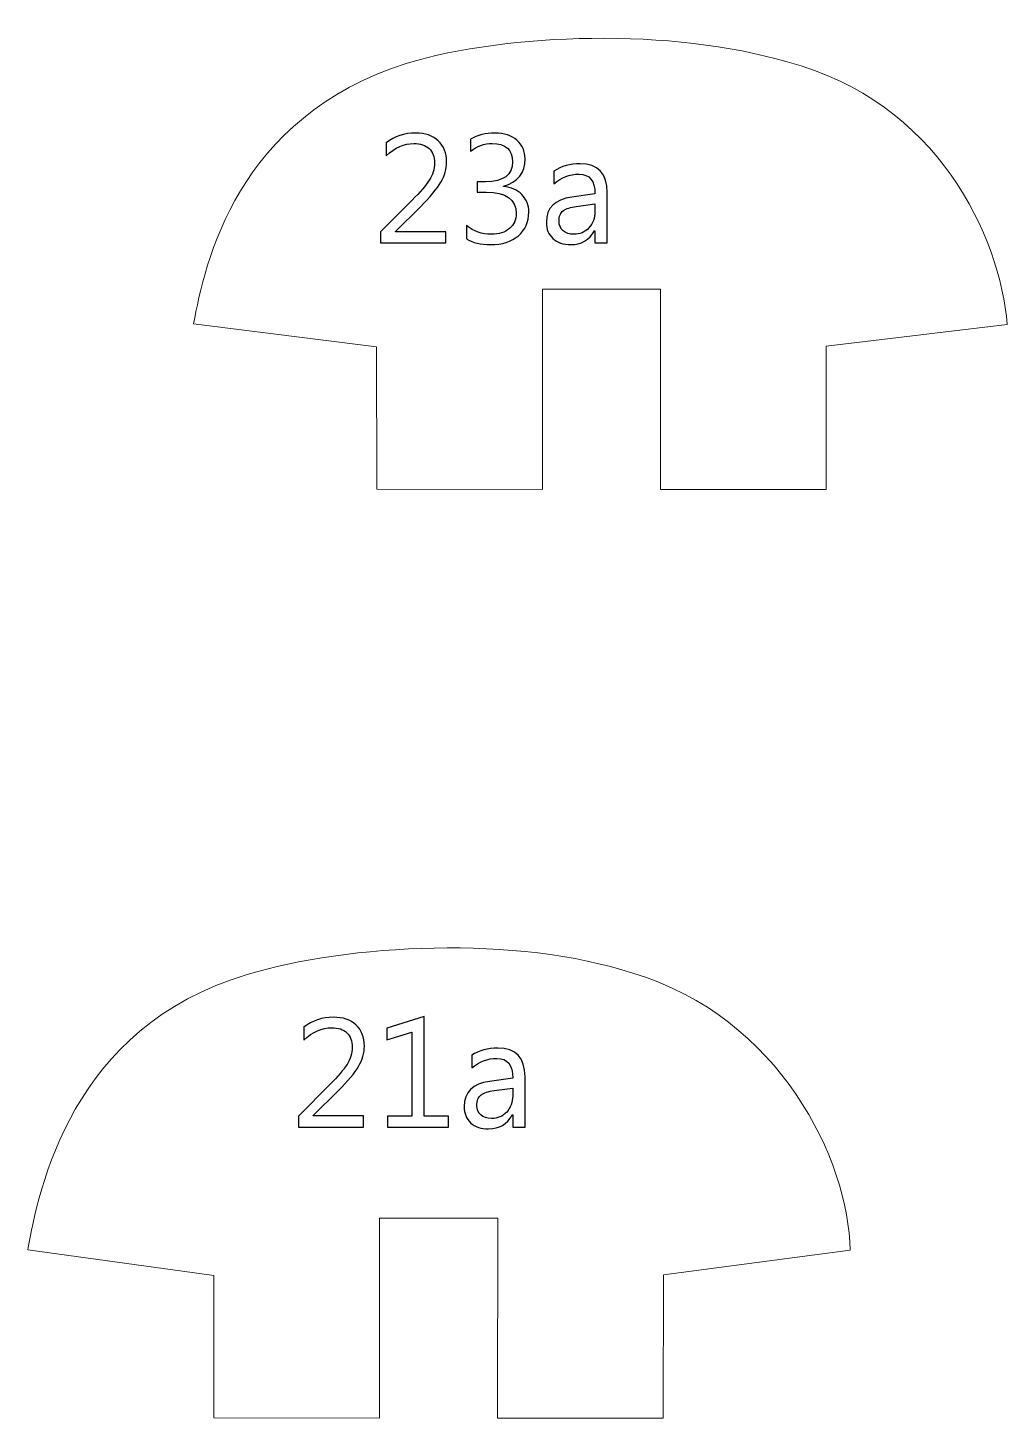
# Model space of a CAD drawing. Header units: centimetres. Extents: x -196 to 200, y -267 to 229.
# Drawn here: x -140.53 to -113.41, y -264.41 to -225.93 of the extents above; entities that cross this region are included whole.
import ezdxf

# ---------------------------------------------------------------- set-up
doc = ezdxf.new("R2010")
doc.units = ezdxf.units.CM
doc.header["$MEASUREMENT"] = 0
doc.layers.add('Camada 1', color=7, linetype='Continuous')
doc.layers.add('Camada 2', color=20, linetype='Continuous')

msp = doc.modelspace()

# ---------------------------------------------------------------- linework, layer by layer
at = {"layer": 'Camada 1', "lineweight": 9}
for points in [[(-126.278, -233.165), (-126.278, -233.165), (-123.007, -233.165), (-123.007, -233.165), (-123.007, -233.165), (-123.007, -233.165), (-123.009, -238.704), (-123.009, -238.704), (-123.009, -238.704), (-123.009, -238.704), (-118.425, -238.703), (-118.425, -238.703), (-118.425, -238.703), (-118.425, -238.703), (-118.422, -234.737), (-118.422, -234.737), (-118.422, -234.737), (-118.422, -234.737), (-113.413, -234.137), (-113.413, -234.137), (-113.413, -234.137), (-113.608, -231.72), (-115.329, -227.96), (-119.505, -226.873), (-119.505, -226.873), (-122.679, -225.927), (-127.233, -226.063), (-130.022, -226.907), (-130.022, -226.907), (-134.753, -228.388), (-135.632, -232.453), (-135.936, -234.121), (-135.936, -234.121), (-135.936, -234.121), (-130.87, -234.758), (-130.87, -234.758), (-130.87, -234.758), (-130.87, -234.758), (-130.869, -238.696), (-130.869, -238.696), (-130.869, -238.696), (-130.869, -238.696), (-126.277, -238.703), (-126.277, -238.703), (-126.277, -238.703), (-126.277, -238.703), (-126.278, -233.165), (-126.278, -233.165)], [(-130.788, -258.874), (-130.788, -258.874), (-127.517, -258.874), (-127.517, -258.874), (-127.517, -258.874), (-127.517, -258.874), (-127.52, -264.412), (-127.52, -264.412), (-127.52, -264.412), (-127.52, -264.412), (-122.936, -264.411), (-122.936, -264.411), (-122.936, -264.411), (-122.936, -264.411), (-122.933, -260.445), (-122.933, -260.445), (-122.933, -260.445), (-122.933, -260.445), (-117.763, -259.765), (-117.763, -259.765), (-117.763, -259.765), (-117.793, -257.278), (-119.715, -253.302), (-123.774, -252.098), (-123.774, -252.098), (-126.995, -251.034), (-131.663, -251.288), (-134.452, -252.131), (-134.452, -252.131), (-139.348, -253.589), (-140.223, -258.081), (-140.527, -259.749), (-140.527, -259.749), (-140.527, -259.749), (-135.381, -260.466), (-135.381, -260.466), (-135.381, -260.466), (-135.381, -260.466), (-135.38, -264.405), (-135.38, -264.405), (-135.38, -264.405), (-135.38, -264.405), (-130.788, -264.412), (-130.788, -264.412), (-130.788, -264.412), (-130.788, -264.412), (-130.788, -258.874), (-130.788, -258.874)]]:
    msp.add_open_spline(points, degree=3, knots=[0, 0, 0, 0, 0.076923, 0.076923, 0.076923, 0.076923, 0.153846, 0.153846, 0.153846, 0.153846, 0.230769, 0.230769, 0.230769, 0.230769, 0.307692, 0.307692, 0.307692, 0.307692, 0.384615, 0.384615, 0.384615, 0.384615, 0.461538, 0.461538, 0.461538, 0.461538, 0.538462, 0.538462, 0.538462, 0.538462, 0.615385, 0.615385, 0.615385, 0.615385, 0.692308, 0.692308, 0.692308, 0.692308, 0.769231, 0.769231, 0.769231, 0.769231, 0.846154, 0.846154, 0.846154, 0.846154, 1, 1, 1, 1], dxfattribs=at)
at = {"layer": 'Camada 2'}
for points, knots in [([(-128.958, -231.877), (-128.958, -231.877), (-130.759, -231.877), (-130.759, -231.877), (-130.759, -231.877), (-130.759, -231.877), (-130.759, -231.574), (-130.759, -231.574), (-130.759, -231.574), (-130.759, -231.574), (-129.889, -230.701), (-129.889, -230.701), (-129.889, -230.701), (-129.666, -230.478), (-129.507, -230.293), (-129.413, -230.145), (-129.413, -230.145), (-129.317, -229.997), (-129.27, -229.839), (-129.27, -229.671), (-129.27, -229.671), (-129.27, -229.499), (-129.319, -229.365), (-129.418, -229.271), (-129.418, -229.271), (-129.517, -229.176), (-129.657, -229.129), (-129.839, -229.129), (-129.839, -229.129), (-130.106, -229.129), (-130.361, -229.243), (-130.606, -229.47), (-130.606, -229.47), (-130.606, -229.47), (-130.606, -229.112), (-130.606, -229.112), (-130.606, -229.112), (-130.372, -228.93), (-130.101, -228.839), (-129.791, -228.839), (-129.791, -228.839), (-129.525, -228.839), (-129.315, -228.911), (-129.162, -229.056), (-129.162, -229.056), (-129.009, -229.2), (-128.933, -229.394), (-128.933, -229.638), (-128.933, -229.638), (-128.933, -229.829), (-128.985, -230.017), (-129.091, -230.2), (-129.091, -230.2), (-129.197, -230.382), (-129.387, -230.609), (-129.66, -230.88), (-129.66, -230.88), (-129.66, -230.88), (-130.35, -231.562), (-130.35, -231.562), (-130.35, -231.562), (-130.35, -231.562), (-130.35, -231.57), (-130.35, -231.57), (-130.35, -231.57), (-130.35, -231.57), (-128.958, -231.57), (-128.958, -231.57), (-128.958, -231.57), (-128.958, -231.57), (-128.958, -231.877), (-128.958, -231.877)], [0, 0, 0, 0, 0.052632, 0.052632, 0.052632, 0.052632, 0.105263, 0.105263, 0.105263, 0.105263, 0.157895, 0.157895, 0.157895, 0.157895, 0.210526, 0.210526, 0.210526, 0.210526, 0.263158, 0.263158, 0.263158, 0.263158, 0.315789, 0.315789, 0.315789, 0.315789, 0.368421, 0.368421, 0.368421, 0.368421, 0.421053, 0.421053, 0.421053, 0.421053, 0.473684, 0.473684, 0.473684, 0.473684, 0.526316, 0.526316, 0.526316, 0.526316, 0.578947, 0.578947, 0.578947, 0.578947, 0.631579, 0.631579, 0.631579, 0.631579, 0.684211, 0.684211, 0.684211, 0.684211, 0.736842, 0.736842, 0.736842, 0.736842, 0.789474, 0.789474, 0.789474, 0.789474, 0.842105, 0.842105, 0.842105, 0.842105, 0.894737, 0.894737, 0.894737, 0.894737, 1, 1, 1, 1]), ([(-128.386, -231.766), (-128.386, -231.766), (-128.386, -231.399), (-128.386, -231.399), (-128.386, -231.399), (-128.182, -231.562), (-127.951, -231.643), (-127.694, -231.643), (-127.694, -231.643), (-127.485, -231.643), (-127.319, -231.591), (-127.194, -231.486), (-127.194, -231.486), (-127.07, -231.382), (-127.008, -231.241), (-127.008, -231.064), (-127.008, -231.064), (-127.008, -230.673), (-127.285, -230.478), (-127.839, -230.478), (-127.839, -230.478), (-127.839, -230.478), (-128.088, -230.478), (-128.088, -230.478), (-128.088, -230.478), (-128.088, -230.478), (-128.088, -230.187), (-128.088, -230.187), (-128.088, -230.187), (-128.088, -230.187), (-127.852, -230.187), (-127.852, -230.187), (-127.852, -230.187), (-127.357, -230.187), (-127.11, -230.004), (-127.11, -229.638), (-127.11, -229.638), (-127.11, -229.298), (-127.299, -229.129), (-127.676, -229.129), (-127.676, -229.129), (-127.886, -229.129), (-128.085, -229.2), (-128.271, -229.342), (-128.271, -229.342), (-128.271, -229.342), (-128.271, -229.01), (-128.271, -229.01), (-128.271, -229.01), (-128.079, -228.896), (-127.852, -228.839), (-127.591, -228.839), (-127.591, -228.839), (-127.339, -228.839), (-127.138, -228.906), (-126.987, -229.039), (-126.987, -229.039), (-126.836, -229.172), (-126.76, -229.343), (-126.76, -229.551), (-126.76, -229.551), (-126.76, -229.945), (-126.96, -230.198), (-127.361, -230.31), (-127.361, -230.31), (-127.361, -230.31), (-127.361, -230.319), (-127.361, -230.319), (-127.361, -230.319), (-127.146, -230.34), (-126.975, -230.415), (-126.849, -230.545), (-126.849, -230.545), (-126.721, -230.675), (-126.658, -230.838), (-126.658, -231.032), (-126.658, -231.032), (-126.658, -231.301), (-126.754, -231.517), (-126.947, -231.682), (-126.947, -231.682), (-127.14, -231.846), (-127.393, -231.929), (-127.709, -231.929), (-127.709, -231.929), (-127.992, -231.929), (-128.219, -231.875), (-128.386, -231.766)], [0, 0, 0, 0, 0.043478, 0.043478, 0.043478, 0.043478, 0.086957, 0.086957, 0.086957, 0.086957, 0.130435, 0.130435, 0.130435, 0.130435, 0.173913, 0.173913, 0.173913, 0.173913, 0.217391, 0.217391, 0.217391, 0.217391, 0.26087, 0.26087, 0.26087, 0.26087, 0.304348, 0.304348, 0.304348, 0.304348, 0.347826, 0.347826, 0.347826, 0.347826, 0.391304, 0.391304, 0.391304, 0.391304, 0.434783, 0.434783, 0.434783, 0.434783, 0.478261, 0.478261, 0.478261, 0.478261, 0.521739, 0.521739, 0.521739, 0.521739, 0.565217, 0.565217, 0.565217, 0.565217, 0.608696, 0.608696, 0.608696, 0.608696, 0.652174, 0.652174, 0.652174, 0.652174, 0.695652, 0.695652, 0.695652, 0.695652, 0.73913, 0.73913, 0.73913, 0.73913, 0.782609, 0.782609, 0.782609, 0.782609, 0.826087, 0.826087, 0.826087, 0.826087, 0.869565, 0.869565, 0.869565, 0.869565, 0.913043, 0.913043, 0.913043, 0.913043, 1, 1, 1, 1]), ([(-124.486, -231.877), (-124.486, -231.877), (-124.827, -231.877), (-124.827, -231.877), (-124.827, -231.877), (-124.827, -231.877), (-124.827, -231.544), (-124.827, -231.544), (-124.827, -231.544), (-124.827, -231.544), (-124.836, -231.544), (-124.836, -231.544), (-124.836, -231.544), (-124.984, -231.801), (-125.203, -231.929), (-125.492, -231.929), (-125.492, -231.929), (-125.705, -231.929), (-125.871, -231.873), (-125.991, -231.759), (-125.991, -231.759), (-126.112, -231.647), (-126.171, -231.498), (-126.171, -231.311), (-126.171, -231.311), (-126.171, -230.912), (-125.937, -230.68), (-125.467, -230.614), (-125.467, -230.614), (-125.467, -230.614), (-124.827, -230.525), (-124.827, -230.525), (-124.827, -230.525), (-124.827, -230.16), (-124.974, -229.978), (-125.267, -229.978), (-125.267, -229.978), (-125.523, -229.978), (-125.755, -230.066), (-125.962, -230.243), (-125.962, -230.243), (-125.962, -230.243), (-125.962, -229.893), (-125.962, -229.893), (-125.962, -229.893), (-125.753, -229.759), (-125.511, -229.692), (-125.237, -229.692), (-125.237, -229.692), (-124.736, -229.692), (-124.486, -229.958), (-124.486, -230.489), (-124.486, -230.489), (-124.486, -230.489), (-124.486, -231.877), (-124.486, -231.877)], [0, 0, 0, 0, 0.066667, 0.066667, 0.066667, 0.066667, 0.133333, 0.133333, 0.133333, 0.133333, 0.2, 0.2, 0.2, 0.2, 0.266667, 0.266667, 0.266667, 0.266667, 0.333333, 0.333333, 0.333333, 0.333333, 0.4, 0.4, 0.4, 0.4, 0.466667, 0.466667, 0.466667, 0.466667, 0.533333, 0.533333, 0.533333, 0.533333, 0.6, 0.6, 0.6, 0.6, 0.666667, 0.666667, 0.666667, 0.666667, 0.733333, 0.733333, 0.733333, 0.733333, 0.8, 0.8, 0.8, 0.8, 0.866667, 0.866667, 0.866667, 0.866667, 1, 1, 1, 1]), ([(-124.827, -230.798), (-124.827, -230.798), (-125.342, -230.869), (-125.342, -230.869), (-125.342, -230.869), (-125.501, -230.891), (-125.62, -230.931), (-125.701, -230.987), (-125.701, -230.987), (-125.781, -231.044), (-125.821, -231.143), (-125.821, -231.287), (-125.821, -231.287), (-125.821, -231.392), (-125.784, -231.477), (-125.71, -231.543), (-125.71, -231.543), (-125.636, -231.609), (-125.536, -231.643), (-125.413, -231.643), (-125.413, -231.643), (-125.243, -231.643), (-125.103, -231.583), (-124.993, -231.464), (-124.993, -231.464), (-124.883, -231.345), (-124.827, -231.194), (-124.827, -231.011), (-124.827, -231.011), (-124.827, -231.011), (-124.827, -230.798), (-124.827, -230.798)], [0, 0, 0, 0, 0.111111, 0.111111, 0.111111, 0.111111, 0.222222, 0.222222, 0.222222, 0.222222, 0.333333, 0.333333, 0.333333, 0.333333, 0.444444, 0.444444, 0.444444, 0.444444, 0.555556, 0.555556, 0.555556, 0.555556, 0.666667, 0.666667, 0.666667, 0.666667, 0.777778, 0.777778, 0.777778, 0.777778, 1, 1, 1, 1]), ([(-131.235, -256.353), (-131.235, -256.353), (-133.036, -256.353), (-133.036, -256.353), (-133.036, -256.353), (-133.036, -256.353), (-133.036, -256.049), (-133.036, -256.049), (-133.036, -256.049), (-133.036, -256.049), (-132.165, -255.176), (-132.165, -255.176), (-132.165, -255.176), (-131.943, -254.953), (-131.784, -254.768), (-131.69, -254.62), (-131.69, -254.62), (-131.594, -254.473), (-131.547, -254.314), (-131.547, -254.146), (-131.547, -254.146), (-131.547, -253.974), (-131.596, -253.84), (-131.695, -253.746), (-131.695, -253.746), (-131.793, -253.651), (-131.934, -253.604), (-132.116, -253.604), (-132.116, -253.604), (-132.382, -253.604), (-132.638, -253.718), (-132.882, -253.946), (-132.882, -253.946), (-132.882, -253.946), (-132.882, -253.587), (-132.882, -253.587), (-132.882, -253.587), (-132.649, -253.405), (-132.377, -253.314), (-132.068, -253.314), (-132.068, -253.314), (-131.801, -253.314), (-131.591, -253.386), (-131.438, -253.531), (-131.438, -253.531), (-131.286, -253.675), (-131.209, -253.869), (-131.209, -254.113), (-131.209, -254.113), (-131.209, -254.304), (-131.262, -254.492), (-131.368, -254.675), (-131.368, -254.675), (-131.473, -254.857), (-131.663, -255.084), (-131.937, -255.355), (-131.937, -255.355), (-131.937, -255.355), (-132.626, -256.037), (-132.626, -256.037), (-132.626, -256.037), (-132.626, -256.037), (-132.626, -256.045), (-132.626, -256.045), (-132.626, -256.045), (-132.626, -256.045), (-131.235, -256.045), (-131.235, -256.045), (-131.235, -256.045), (-131.235, -256.045), (-131.235, -256.353), (-131.235, -256.353)], [0, 0, 0, 0, 0.052632, 0.052632, 0.052632, 0.052632, 0.105263, 0.105263, 0.105263, 0.105263, 0.157895, 0.157895, 0.157895, 0.157895, 0.210526, 0.210526, 0.210526, 0.210526, 0.263158, 0.263158, 0.263158, 0.263158, 0.315789, 0.315789, 0.315789, 0.315789, 0.368421, 0.368421, 0.368421, 0.368421, 0.421053, 0.421053, 0.421053, 0.421053, 0.473684, 0.473684, 0.473684, 0.473684, 0.526316, 0.526316, 0.526316, 0.526316, 0.578947, 0.578947, 0.578947, 0.578947, 0.631579, 0.631579, 0.631579, 0.631579, 0.684211, 0.684211, 0.684211, 0.684211, 0.736842, 0.736842, 0.736842, 0.736842, 0.789474, 0.789474, 0.789474, 0.789474, 0.842105, 0.842105, 0.842105, 0.842105, 0.894737, 0.894737, 0.894737, 0.894737, 1, 1, 1, 1]), ([(-128.879, -256.353), (-128.879, -256.353), (-130.569, -256.353), (-130.569, -256.353), (-130.569, -256.353), (-130.569, -256.353), (-130.569, -256.054), (-130.569, -256.054), (-130.569, -256.054), (-130.569, -256.054), (-129.895, -256.054), (-129.895, -256.054), (-129.895, -256.054), (-129.895, -256.054), (-129.895, -253.731), (-129.895, -253.731), (-129.895, -253.731), (-129.895, -253.731), (-130.586, -253.937), (-130.586, -253.937), (-130.586, -253.937), (-130.586, -253.937), (-130.586, -253.613), (-130.586, -253.613), (-130.586, -253.613), (-130.586, -253.613), (-129.554, -253.297), (-129.554, -253.297), (-129.554, -253.297), (-129.554, -253.297), (-129.554, -256.054), (-129.554, -256.054), (-129.554, -256.054), (-129.554, -256.054), (-128.879, -256.054), (-128.879, -256.054), (-128.879, -256.054), (-128.879, -256.054), (-128.879, -256.353), (-128.879, -256.353)], [0, 0, 0, 0, 0.090909, 0.090909, 0.090909, 0.090909, 0.181818, 0.181818, 0.181818, 0.181818, 0.272727, 0.272727, 0.272727, 0.272727, 0.363636, 0.363636, 0.363636, 0.363636, 0.454545, 0.454545, 0.454545, 0.454545, 0.545455, 0.545455, 0.545455, 0.545455, 0.636364, 0.636364, 0.636364, 0.636364, 0.727273, 0.727273, 0.727273, 0.727273, 0.818182, 0.818182, 0.818182, 0.818182, 1, 1, 1, 1]), ([(-126.762, -256.353), (-126.762, -256.353), (-127.104, -256.353), (-127.104, -256.353), (-127.104, -256.353), (-127.104, -256.353), (-127.104, -256.019), (-127.104, -256.019), (-127.104, -256.019), (-127.104, -256.019), (-127.112, -256.019), (-127.112, -256.019), (-127.112, -256.019), (-127.261, -256.276), (-127.479, -256.404), (-127.769, -256.404), (-127.769, -256.404), (-127.982, -256.404), (-128.148, -256.348), (-128.268, -256.234), (-128.268, -256.234), (-128.388, -256.122), (-128.448, -255.973), (-128.448, -255.786), (-128.448, -255.786), (-128.448, -255.387), (-128.213, -255.155), (-127.744, -255.089), (-127.744, -255.089), (-127.744, -255.089), (-127.104, -255), (-127.104, -255), (-127.104, -255), (-127.104, -254.635), (-127.25, -254.453), (-127.543, -254.453), (-127.543, -254.453), (-127.8, -254.453), (-128.032, -254.542), (-128.239, -254.718), (-128.239, -254.718), (-128.239, -254.718), (-128.239, -254.368), (-128.239, -254.368), (-128.239, -254.368), (-128.029, -254.234), (-127.788, -254.167), (-127.514, -254.167), (-127.514, -254.167), (-127.013, -254.167), (-126.762, -254.433), (-126.762, -254.964), (-126.762, -254.964), (-126.762, -254.964), (-126.762, -256.353), (-126.762, -256.353)], [0, 0, 0, 0, 0.066667, 0.066667, 0.066667, 0.066667, 0.133333, 0.133333, 0.133333, 0.133333, 0.2, 0.2, 0.2, 0.2, 0.266667, 0.266667, 0.266667, 0.266667, 0.333333, 0.333333, 0.333333, 0.333333, 0.4, 0.4, 0.4, 0.4, 0.466667, 0.466667, 0.466667, 0.466667, 0.533333, 0.533333, 0.533333, 0.533333, 0.6, 0.6, 0.6, 0.6, 0.666667, 0.666667, 0.666667, 0.666667, 0.733333, 0.733333, 0.733333, 0.733333, 0.8, 0.8, 0.8, 0.8, 0.866667, 0.866667, 0.866667, 0.866667, 1, 1, 1, 1]), ([(-127.104, -255.273), (-127.104, -255.273), (-127.619, -255.344), (-127.619, -255.344), (-127.619, -255.344), (-127.777, -255.366), (-127.897, -255.406), (-127.977, -255.462), (-127.977, -255.462), (-128.058, -255.519), (-128.098, -255.619), (-128.098, -255.762), (-128.098, -255.762), (-128.098, -255.867), (-128.061, -255.952), (-127.987, -256.018), (-127.987, -256.018), (-127.913, -256.084), (-127.813, -256.118), (-127.69, -256.118), (-127.69, -256.118), (-127.52, -256.118), (-127.38, -256.058), (-127.27, -255.939), (-127.27, -255.939), (-127.159, -255.82), (-127.104, -255.669), (-127.104, -255.486), (-127.104, -255.486), (-127.104, -255.486), (-127.104, -255.273), (-127.104, -255.273)], [0, 0, 0, 0, 0.111111, 0.111111, 0.111111, 0.111111, 0.222222, 0.222222, 0.222222, 0.222222, 0.333333, 0.333333, 0.333333, 0.333333, 0.444444, 0.444444, 0.444444, 0.444444, 0.555556, 0.555556, 0.555556, 0.555556, 0.666667, 0.666667, 0.666667, 0.666667, 0.777778, 0.777778, 0.777778, 0.777778, 1, 1, 1, 1])]:
    msp.add_open_spline(points, degree=3, knots=knots, dxfattribs=at)
at = {"layer": 'Camada 2', "lineweight": 9}
for points, knots in [([(-128.958, -231.877), (-128.958, -231.877), (-130.759, -231.877), (-130.759, -231.877), (-130.759, -231.877), (-130.759, -231.877), (-130.759, -231.574), (-130.759, -231.574), (-130.759, -231.574), (-130.759, -231.574), (-129.889, -230.701), (-129.889, -230.701), (-129.889, -230.701), (-129.666, -230.478), (-129.507, -230.293), (-129.413, -230.145), (-129.413, -230.145), (-129.317, -229.997), (-129.27, -229.839), (-129.27, -229.671), (-129.27, -229.671), (-129.27, -229.499), (-129.319, -229.365), (-129.418, -229.271), (-129.418, -229.271), (-129.517, -229.176), (-129.657, -229.129), (-129.839, -229.129), (-129.839, -229.129), (-130.106, -229.129), (-130.361, -229.243), (-130.606, -229.47), (-130.606, -229.47), (-130.606, -229.47), (-130.606, -229.112), (-130.606, -229.112), (-130.606, -229.112), (-130.372, -228.93), (-130.101, -228.839), (-129.791, -228.839), (-129.791, -228.839), (-129.525, -228.839), (-129.315, -228.911), (-129.162, -229.056), (-129.162, -229.056), (-129.009, -229.2), (-128.933, -229.394), (-128.933, -229.638), (-128.933, -229.638), (-128.933, -229.829), (-128.985, -230.017), (-129.091, -230.2), (-129.091, -230.2), (-129.197, -230.382), (-129.387, -230.609), (-129.66, -230.88), (-129.66, -230.88), (-129.66, -230.88), (-130.35, -231.562), (-130.35, -231.562), (-130.35, -231.562), (-130.35, -231.562), (-130.35, -231.57), (-130.35, -231.57), (-130.35, -231.57), (-130.35, -231.57), (-128.958, -231.57), (-128.958, -231.57), (-128.958, -231.57), (-128.958, -231.57), (-128.958, -231.877), (-128.958, -231.877)], [0, 0, 0, 0, 0.052632, 0.052632, 0.052632, 0.052632, 0.105263, 0.105263, 0.105263, 0.105263, 0.157895, 0.157895, 0.157895, 0.157895, 0.210526, 0.210526, 0.210526, 0.210526, 0.263158, 0.263158, 0.263158, 0.263158, 0.315789, 0.315789, 0.315789, 0.315789, 0.368421, 0.368421, 0.368421, 0.368421, 0.421053, 0.421053, 0.421053, 0.421053, 0.473684, 0.473684, 0.473684, 0.473684, 0.526316, 0.526316, 0.526316, 0.526316, 0.578947, 0.578947, 0.578947, 0.578947, 0.631579, 0.631579, 0.631579, 0.631579, 0.684211, 0.684211, 0.684211, 0.684211, 0.736842, 0.736842, 0.736842, 0.736842, 0.789474, 0.789474, 0.789474, 0.789474, 0.842105, 0.842105, 0.842105, 0.842105, 0.894737, 0.894737, 0.894737, 0.894737, 1, 1, 1, 1]), ([(-128.386, -231.766), (-128.386, -231.766), (-128.386, -231.399), (-128.386, -231.399), (-128.386, -231.399), (-128.182, -231.562), (-127.951, -231.643), (-127.694, -231.643), (-127.694, -231.643), (-127.485, -231.643), (-127.319, -231.591), (-127.194, -231.486), (-127.194, -231.486), (-127.07, -231.382), (-127.008, -231.241), (-127.008, -231.064), (-127.008, -231.064), (-127.008, -230.673), (-127.285, -230.478), (-127.839, -230.478), (-127.839, -230.478), (-127.839, -230.478), (-128.088, -230.478), (-128.088, -230.478), (-128.088, -230.478), (-128.088, -230.478), (-128.088, -230.187), (-128.088, -230.187), (-128.088, -230.187), (-128.088, -230.187), (-127.852, -230.187), (-127.852, -230.187), (-127.852, -230.187), (-127.357, -230.187), (-127.11, -230.004), (-127.11, -229.638), (-127.11, -229.638), (-127.11, -229.298), (-127.299, -229.129), (-127.676, -229.129), (-127.676, -229.129), (-127.886, -229.129), (-128.085, -229.2), (-128.271, -229.342), (-128.271, -229.342), (-128.271, -229.342), (-128.271, -229.01), (-128.271, -229.01), (-128.271, -229.01), (-128.079, -228.896), (-127.852, -228.839), (-127.591, -228.839), (-127.591, -228.839), (-127.339, -228.839), (-127.138, -228.906), (-126.987, -229.039), (-126.987, -229.039), (-126.836, -229.172), (-126.76, -229.343), (-126.76, -229.551), (-126.76, -229.551), (-126.76, -229.945), (-126.96, -230.198), (-127.361, -230.31), (-127.361, -230.31), (-127.361, -230.31), (-127.361, -230.319), (-127.361, -230.319), (-127.361, -230.319), (-127.146, -230.34), (-126.975, -230.415), (-126.849, -230.545), (-126.849, -230.545), (-126.721, -230.675), (-126.658, -230.838), (-126.658, -231.032), (-126.658, -231.032), (-126.658, -231.301), (-126.754, -231.517), (-126.947, -231.682), (-126.947, -231.682), (-127.14, -231.846), (-127.393, -231.929), (-127.709, -231.929), (-127.709, -231.929), (-127.992, -231.929), (-128.219, -231.875), (-128.386, -231.766)], [0, 0, 0, 0, 0.043478, 0.043478, 0.043478, 0.043478, 0.086957, 0.086957, 0.086957, 0.086957, 0.130435, 0.130435, 0.130435, 0.130435, 0.173913, 0.173913, 0.173913, 0.173913, 0.217391, 0.217391, 0.217391, 0.217391, 0.26087, 0.26087, 0.26087, 0.26087, 0.304348, 0.304348, 0.304348, 0.304348, 0.347826, 0.347826, 0.347826, 0.347826, 0.391304, 0.391304, 0.391304, 0.391304, 0.434783, 0.434783, 0.434783, 0.434783, 0.478261, 0.478261, 0.478261, 0.478261, 0.521739, 0.521739, 0.521739, 0.521739, 0.565217, 0.565217, 0.565217, 0.565217, 0.608696, 0.608696, 0.608696, 0.608696, 0.652174, 0.652174, 0.652174, 0.652174, 0.695652, 0.695652, 0.695652, 0.695652, 0.73913, 0.73913, 0.73913, 0.73913, 0.782609, 0.782609, 0.782609, 0.782609, 0.826087, 0.826087, 0.826087, 0.826087, 0.869565, 0.869565, 0.869565, 0.869565, 0.913043, 0.913043, 0.913043, 0.913043, 1, 1, 1, 1]), ([(-124.486, -231.877), (-124.486, -231.877), (-124.827, -231.877), (-124.827, -231.877), (-124.827, -231.877), (-124.827, -231.877), (-124.827, -231.544), (-124.827, -231.544), (-124.827, -231.544), (-124.827, -231.544), (-124.836, -231.544), (-124.836, -231.544), (-124.836, -231.544), (-124.984, -231.801), (-125.203, -231.929), (-125.492, -231.929), (-125.492, -231.929), (-125.705, -231.929), (-125.871, -231.873), (-125.991, -231.759), (-125.991, -231.759), (-126.112, -231.647), (-126.171, -231.498), (-126.171, -231.311), (-126.171, -231.311), (-126.171, -230.912), (-125.937, -230.68), (-125.467, -230.614), (-125.467, -230.614), (-125.467, -230.614), (-124.827, -230.525), (-124.827, -230.525), (-124.827, -230.525), (-124.827, -230.16), (-124.974, -229.978), (-125.267, -229.978), (-125.267, -229.978), (-125.523, -229.978), (-125.755, -230.066), (-125.962, -230.243), (-125.962, -230.243), (-125.962, -230.243), (-125.962, -229.893), (-125.962, -229.893), (-125.962, -229.893), (-125.753, -229.759), (-125.511, -229.692), (-125.237, -229.692), (-125.237, -229.692), (-124.736, -229.692), (-124.486, -229.958), (-124.486, -230.489), (-124.486, -230.489), (-124.486, -230.489), (-124.486, -231.877), (-124.486, -231.877)], [0, 0, 0, 0, 0.066667, 0.066667, 0.066667, 0.066667, 0.133333, 0.133333, 0.133333, 0.133333, 0.2, 0.2, 0.2, 0.2, 0.266667, 0.266667, 0.266667, 0.266667, 0.333333, 0.333333, 0.333333, 0.333333, 0.4, 0.4, 0.4, 0.4, 0.466667, 0.466667, 0.466667, 0.466667, 0.533333, 0.533333, 0.533333, 0.533333, 0.6, 0.6, 0.6, 0.6, 0.666667, 0.666667, 0.666667, 0.666667, 0.733333, 0.733333, 0.733333, 0.733333, 0.8, 0.8, 0.8, 0.8, 0.866667, 0.866667, 0.866667, 0.866667, 1, 1, 1, 1]), ([(-124.827, -230.798), (-124.827, -230.798), (-125.342, -230.869), (-125.342, -230.869), (-125.342, -230.869), (-125.501, -230.891), (-125.62, -230.931), (-125.701, -230.987), (-125.701, -230.987), (-125.781, -231.044), (-125.821, -231.143), (-125.821, -231.287), (-125.821, -231.287), (-125.821, -231.392), (-125.784, -231.477), (-125.71, -231.543), (-125.71, -231.543), (-125.636, -231.609), (-125.536, -231.643), (-125.413, -231.643), (-125.413, -231.643), (-125.243, -231.643), (-125.103, -231.583), (-124.993, -231.464), (-124.993, -231.464), (-124.883, -231.345), (-124.827, -231.194), (-124.827, -231.011), (-124.827, -231.011), (-124.827, -231.011), (-124.827, -230.798), (-124.827, -230.798)], [0, 0, 0, 0, 0.111111, 0.111111, 0.111111, 0.111111, 0.222222, 0.222222, 0.222222, 0.222222, 0.333333, 0.333333, 0.333333, 0.333333, 0.444444, 0.444444, 0.444444, 0.444444, 0.555556, 0.555556, 0.555556, 0.555556, 0.666667, 0.666667, 0.666667, 0.666667, 0.777778, 0.777778, 0.777778, 0.777778, 1, 1, 1, 1]), ([(-131.235, -256.353), (-131.235, -256.353), (-133.036, -256.353), (-133.036, -256.353), (-133.036, -256.353), (-133.036, -256.353), (-133.036, -256.049), (-133.036, -256.049), (-133.036, -256.049), (-133.036, -256.049), (-132.165, -255.176), (-132.165, -255.176), (-132.165, -255.176), (-131.943, -254.953), (-131.784, -254.768), (-131.69, -254.62), (-131.69, -254.62), (-131.594, -254.473), (-131.547, -254.314), (-131.547, -254.146), (-131.547, -254.146), (-131.547, -253.974), (-131.596, -253.84), (-131.695, -253.746), (-131.695, -253.746), (-131.793, -253.651), (-131.934, -253.604), (-132.116, -253.604), (-132.116, -253.604), (-132.382, -253.604), (-132.638, -253.718), (-132.882, -253.946), (-132.882, -253.946), (-132.882, -253.946), (-132.882, -253.587), (-132.882, -253.587), (-132.882, -253.587), (-132.649, -253.405), (-132.377, -253.314), (-132.068, -253.314), (-132.068, -253.314), (-131.801, -253.314), (-131.591, -253.386), (-131.438, -253.531), (-131.438, -253.531), (-131.286, -253.675), (-131.209, -253.869), (-131.209, -254.113), (-131.209, -254.113), (-131.209, -254.304), (-131.262, -254.492), (-131.368, -254.675), (-131.368, -254.675), (-131.473, -254.857), (-131.663, -255.084), (-131.937, -255.355), (-131.937, -255.355), (-131.937, -255.355), (-132.626, -256.037), (-132.626, -256.037), (-132.626, -256.037), (-132.626, -256.037), (-132.626, -256.045), (-132.626, -256.045), (-132.626, -256.045), (-132.626, -256.045), (-131.235, -256.045), (-131.235, -256.045), (-131.235, -256.045), (-131.235, -256.045), (-131.235, -256.353), (-131.235, -256.353)], [0, 0, 0, 0, 0.052632, 0.052632, 0.052632, 0.052632, 0.105263, 0.105263, 0.105263, 0.105263, 0.157895, 0.157895, 0.157895, 0.157895, 0.210526, 0.210526, 0.210526, 0.210526, 0.263158, 0.263158, 0.263158, 0.263158, 0.315789, 0.315789, 0.315789, 0.315789, 0.368421, 0.368421, 0.368421, 0.368421, 0.421053, 0.421053, 0.421053, 0.421053, 0.473684, 0.473684, 0.473684, 0.473684, 0.526316, 0.526316, 0.526316, 0.526316, 0.578947, 0.578947, 0.578947, 0.578947, 0.631579, 0.631579, 0.631579, 0.631579, 0.684211, 0.684211, 0.684211, 0.684211, 0.736842, 0.736842, 0.736842, 0.736842, 0.789474, 0.789474, 0.789474, 0.789474, 0.842105, 0.842105, 0.842105, 0.842105, 0.894737, 0.894737, 0.894737, 0.894737, 1, 1, 1, 1]), ([(-128.879, -256.353), (-128.879, -256.353), (-130.569, -256.353), (-130.569, -256.353), (-130.569, -256.353), (-130.569, -256.353), (-130.569, -256.054), (-130.569, -256.054), (-130.569, -256.054), (-130.569, -256.054), (-129.895, -256.054), (-129.895, -256.054), (-129.895, -256.054), (-129.895, -256.054), (-129.895, -253.731), (-129.895, -253.731), (-129.895, -253.731), (-129.895, -253.731), (-130.586, -253.937), (-130.586, -253.937), (-130.586, -253.937), (-130.586, -253.937), (-130.586, -253.613), (-130.586, -253.613), (-130.586, -253.613), (-130.586, -253.613), (-129.554, -253.297), (-129.554, -253.297), (-129.554, -253.297), (-129.554, -253.297), (-129.554, -256.054), (-129.554, -256.054), (-129.554, -256.054), (-129.554, -256.054), (-128.879, -256.054), (-128.879, -256.054), (-128.879, -256.054), (-128.879, -256.054), (-128.879, -256.353), (-128.879, -256.353)], [0, 0, 0, 0, 0.090909, 0.090909, 0.090909, 0.090909, 0.181818, 0.181818, 0.181818, 0.181818, 0.272727, 0.272727, 0.272727, 0.272727, 0.363636, 0.363636, 0.363636, 0.363636, 0.454545, 0.454545, 0.454545, 0.454545, 0.545455, 0.545455, 0.545455, 0.545455, 0.636364, 0.636364, 0.636364, 0.636364, 0.727273, 0.727273, 0.727273, 0.727273, 0.818182, 0.818182, 0.818182, 0.818182, 1, 1, 1, 1]), ([(-126.762, -256.353), (-126.762, -256.353), (-127.104, -256.353), (-127.104, -256.353), (-127.104, -256.353), (-127.104, -256.353), (-127.104, -256.019), (-127.104, -256.019), (-127.104, -256.019), (-127.104, -256.019), (-127.112, -256.019), (-127.112, -256.019), (-127.112, -256.019), (-127.261, -256.276), (-127.479, -256.404), (-127.769, -256.404), (-127.769, -256.404), (-127.982, -256.404), (-128.148, -256.348), (-128.268, -256.234), (-128.268, -256.234), (-128.388, -256.122), (-128.448, -255.973), (-128.448, -255.786), (-128.448, -255.786), (-128.448, -255.387), (-128.213, -255.155), (-127.744, -255.089), (-127.744, -255.089), (-127.744, -255.089), (-127.104, -255), (-127.104, -255), (-127.104, -255), (-127.104, -254.635), (-127.25, -254.453), (-127.543, -254.453), (-127.543, -254.453), (-127.8, -254.453), (-128.032, -254.542), (-128.239, -254.718), (-128.239, -254.718), (-128.239, -254.718), (-128.239, -254.368), (-128.239, -254.368), (-128.239, -254.368), (-128.029, -254.234), (-127.788, -254.167), (-127.514, -254.167), (-127.514, -254.167), (-127.013, -254.167), (-126.762, -254.433), (-126.762, -254.964), (-126.762, -254.964), (-126.762, -254.964), (-126.762, -256.353), (-126.762, -256.353)], [0, 0, 0, 0, 0.066667, 0.066667, 0.066667, 0.066667, 0.133333, 0.133333, 0.133333, 0.133333, 0.2, 0.2, 0.2, 0.2, 0.266667, 0.266667, 0.266667, 0.266667, 0.333333, 0.333333, 0.333333, 0.333333, 0.4, 0.4, 0.4, 0.4, 0.466667, 0.466667, 0.466667, 0.466667, 0.533333, 0.533333, 0.533333, 0.533333, 0.6, 0.6, 0.6, 0.6, 0.666667, 0.666667, 0.666667, 0.666667, 0.733333, 0.733333, 0.733333, 0.733333, 0.8, 0.8, 0.8, 0.8, 0.866667, 0.866667, 0.866667, 0.866667, 1, 1, 1, 1]), ([(-127.104, -255.273), (-127.104, -255.273), (-127.619, -255.344), (-127.619, -255.344), (-127.619, -255.344), (-127.777, -255.366), (-127.897, -255.406), (-127.977, -255.462), (-127.977, -255.462), (-128.058, -255.519), (-128.098, -255.619), (-128.098, -255.762), (-128.098, -255.762), (-128.098, -255.867), (-128.061, -255.952), (-127.987, -256.018), (-127.987, -256.018), (-127.913, -256.084), (-127.813, -256.118), (-127.69, -256.118), (-127.69, -256.118), (-127.52, -256.118), (-127.38, -256.058), (-127.27, -255.939), (-127.27, -255.939), (-127.159, -255.82), (-127.104, -255.669), (-127.104, -255.486), (-127.104, -255.486), (-127.104, -255.486), (-127.104, -255.273), (-127.104, -255.273)], [0, 0, 0, 0, 0.111111, 0.111111, 0.111111, 0.111111, 0.222222, 0.222222, 0.222222, 0.222222, 0.333333, 0.333333, 0.333333, 0.333333, 0.444444, 0.444444, 0.444444, 0.444444, 0.555556, 0.555556, 0.555556, 0.555556, 0.666667, 0.666667, 0.666667, 0.666667, 0.777778, 0.777778, 0.777778, 0.777778, 1, 1, 1, 1])]:
    msp.add_open_spline(points, degree=3, knots=knots, dxfattribs=at)

doc.saveas('drawing.dxf')
